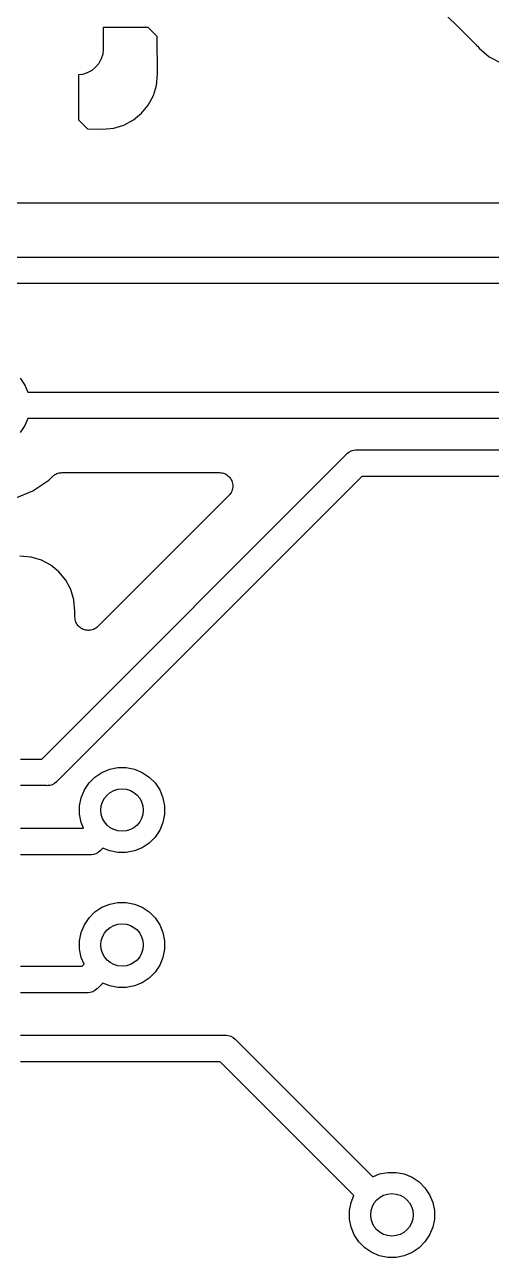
# Model space of a CAD drawing. Extents: x 4.65 to 8.46, y -5.31 to -3.29.
# Drawn here: x 7.3639 to 7.5368, y -4.8658 to -4.4089 of the extents above; entities that cross this region are included whole.
import ezdxf

# ---------------------------------------------------------------- set-up
doc = ezdxf.new("R2010")
doc.units = 0
doc.header["$MEASUREMENT"] = 0
doc.layers.add('BLACK', color=7, linetype='CONTINUOUS')

msp = doc.modelspace()

# ---------------------------------------------------------------- linework, layer by layer
at = {"layer": 'BLACK', "linetype": 'CONTINUOUS'}
for p, q in [((7.50197, -4.38721), (7.53134, -4.41658)), ((7.39301, -4.41), (7.39301, -4.41796)), ((7.40969, -4.41), (7.39301, -4.41)), ((7.41303, -4.41334), (7.40969, -4.41)), ((7.41313, -4.42733), (7.41303, -4.41334)), ((7.53134, -4.41658), (7.53139, -4.41663)), ((7.53139, -4.41663), (7.53152, -4.4168)), ((7.53152, -4.4168), (7.53167, -4.41695)), ((7.53167, -4.41695), (7.53229, -4.41771)), ((7.39228, -4.42164), (7.39139, -4.42329)), ((7.39283, -4.41983), (7.39228, -4.42164)), ((7.39301, -4.41796), (7.39283, -4.41983)), ((7.53229, -4.41771), (7.53609, -4.42082)), ((7.53609, -4.42082), (7.54042, -4.42314)), ((7.38875, -4.42594), (7.38709, -4.42683)), ((7.3902, -4.42475), (7.38875, -4.42594)), ((7.39139, -4.42329), (7.3902, -4.42475)), ((7.38529, -4.42737), (7.38382, -4.42752)), ((7.38382, -4.42752), (7.38382, -4.44424)), ((7.38709, -4.42683), (7.38529, -4.42737)), ((7.41272, -4.43148), (7.41313, -4.42733)), ((7.40972, -4.43872), (7.41158, -4.43525)), ((7.41158, -4.43525), (7.41272, -4.43148)), ((7.40722, -4.44177), (7.40972, -4.43872)), ((7.38382, -4.44424), (7.38717, -4.44759)), ((7.4007, -4.44613), (7.40418, -4.44427)), ((7.40418, -4.44427), (7.40722, -4.44177)), ((7.38717, -4.44759), (7.3928, -4.44768)), ((7.3928, -4.44768), (7.39693, -4.44727)), ((7.39693, -4.44727), (7.4007, -4.44613)), ((7.71248, -4.47508), (7.22771, -4.47508)), ((7.21501, -4.49508), (7.72283, -4.49508)), ((7.72463, -4.50492), (7.21501, -4.50492)), ((7.36223, -4.53996), (7.36396, -4.54254)), ((7.36396, -4.54254), (7.36501, -4.54508)), ((7.36501, -4.54508), (7.74796, -4.54508)), ((7.36396, -4.55746), (7.36223, -4.56004)), ((7.36501, -4.55492), (7.36396, -4.55746)), ((7.74976, -4.55492), (7.36501, -4.55492)), ((7.48316, -4.56815), (7.48331, -4.56796)), ((7.48331, -4.56796), (7.48355, -4.56776)), ((7.48355, -4.56776), (7.48406, -4.56734)), ((7.48406, -4.56734), (7.48492, -4.56689)), ((7.48492, -4.56689), (7.48507, -4.56684)), ((7.48507, -4.56684), (7.48585, -4.56661)), ((7.48585, -4.56661), (7.48657, -4.56654)), ((7.48657, -4.56654), (7.48681, -4.56651)), ((7.48657, -4.56654), (7.48657, -4.56654)), ((7.48681, -4.56651), (7.48705, -4.56654)), ((7.48705, -4.56654), (7.66346, -4.56654)), ((7.37021, -4.6811), (7.48316, -4.56815)), ((7.37279, -4.57777), (7.37417, -4.57639)), ((7.37417, -4.57639), (7.37418, -4.57637)), ((7.37418, -4.57637), (7.37422, -4.57634)), ((7.37418, -4.57637), (7.37418, -4.57637)), ((7.37418, -4.57637), (7.37418, -4.57637)), ((7.37422, -4.57634), (7.37458, -4.57605)), ((7.37458, -4.57605), (7.37494, -4.57576)), ((7.37494, -4.57576), (7.37496, -4.57574)), ((7.37496, -4.57574), (7.37498, -4.57573)), ((7.37498, -4.57573), (7.37539, -4.57552)), ((7.37539, -4.57552), (7.3758, -4.5753)), ((7.3758, -4.5753), (7.37582, -4.57529)), ((7.37582, -4.57529), (7.37585, -4.57528)), ((7.37585, -4.57528), (7.37629, -4.57515)), ((7.48885, -4.57638), (7.37589, -4.68933)), ((7.37629, -4.57515), (7.37673, -4.57502)), ((7.37673, -4.57502), (7.37676, -4.57501)), ((7.37676, -4.57501), (7.37679, -4.57501)), ((7.37679, -4.57501), (7.37724, -4.57497)), ((7.37724, -4.57497), (7.37771, -4.57492)), ((7.37771, -4.57492), (7.43603, -4.57492)), ((7.43603, -4.57492), (7.43608, -4.57492)), ((7.43608, -4.57492), (7.43608, -4.57492)), ((7.43608, -4.57492), (7.43608, -4.57492)), ((7.43608, -4.57492), (7.4361, -4.57492)), ((7.4361, -4.57492), (7.43658, -4.57498)), ((7.43658, -4.57498), (7.43705, -4.57503)), ((7.43705, -4.57503), (7.43706, -4.57503)), ((7.43706, -4.57503), (7.43707, -4.57503)), ((7.43707, -4.57503), (7.43753, -4.57518)), ((7.43753, -4.57518), (7.43799, -4.57532)), ((7.43799, -4.57532), (7.43799, -4.57532)), ((7.43799, -4.57532), (7.438, -4.57533)), ((7.438, -4.57533), (7.43842, -4.57556)), ((7.43842, -4.57556), (7.43884, -4.57579)), ((7.43884, -4.57579), (7.43885, -4.57579)), ((7.43885, -4.57579), (7.43886, -4.5758)), ((7.43886, -4.5758), (7.43922, -4.5761)), ((7.43922, -4.5761), (7.43959, -4.57641)), ((7.43959, -4.57641), (7.4396, -4.57642)), ((7.4396, -4.57642), (7.4396, -4.57642)), ((7.4396, -4.57642), (7.4399, -4.57679)), ((7.4399, -4.57679), (7.44021, -4.57717)), ((7.44021, -4.57717), (7.44021, -4.57718)), ((7.44021, -4.57718), (7.44022, -4.57718)), ((7.44022, -4.57718), (7.44044, -4.57761)), ((7.66166, -4.57638), (7.48885, -4.57638)), ((7.36043, -4.58437), (7.36693, -4.58168)), ((7.36693, -4.58168), (7.37279, -4.57777)), ((7.44044, -4.57761), (7.44066, -4.57803)), ((7.44079, -4.58138), (7.44065, -4.58184)), ((7.44066, -4.57803), (7.44066, -4.57804)), ((7.44066, -4.57804), (7.44067, -4.57805)), ((7.44067, -4.57805), (7.4408, -4.57851)), ((7.44093, -4.58093), (7.44079, -4.58138)), ((7.4408, -4.57851), (7.44094, -4.57897)), ((7.44098, -4.58043), (7.44093, -4.58091)), ((7.44093, -4.58091), (7.44093, -4.58092)), ((7.44093, -4.58092), (7.44093, -4.58093)), ((7.44094, -4.57897), (7.44094, -4.57898)), ((7.44094, -4.57898), (7.44094, -4.57898)), ((7.44094, -4.57898), (7.44099, -4.57946)), ((7.44103, -4.57996), (7.44098, -4.58043)), ((7.44099, -4.57946), (7.44103, -4.57994)), ((7.44103, -4.57994), (7.44103, -4.57995)), ((7.44103, -4.57995), (7.44103, -4.57996)), ((7.43957, -4.58346), (7.39106, -4.63197)), ((7.43987, -4.58308), (7.43957, -4.58346)), ((7.44018, -4.58272), (7.43987, -4.58308)), ((7.44019, -4.5827), (7.44018, -4.58271)), ((7.44018, -4.58271), (7.44018, -4.58272)), ((7.44041, -4.58228), (7.44019, -4.5827)), ((7.44064, -4.58186), (7.44041, -4.58228)), ((7.44065, -4.58184), (7.44064, -4.58185)), ((7.44064, -4.58185), (7.44064, -4.58186)), ((7.36632, -4.60627), (7.36216, -4.60586)), ((7.37009, -4.60742), (7.36632, -4.60627)), ((7.37357, -4.60927), (7.37009, -4.60742)), ((7.37661, -4.61177), (7.37357, -4.60927)), ((7.37911, -4.61482), (7.37661, -4.61177)), ((7.38097, -4.61829), (7.37911, -4.61482)), ((7.38211, -4.62206), (7.38097, -4.61829)), ((7.38252, -4.62623), (7.38211, -4.62206)), ((7.38252, -4.62843), (7.38252, -4.62623)), ((7.38257, -4.62891), (7.38252, -4.62843)), ((7.38261, -4.62938), (7.38257, -4.62891)), ((7.38262, -4.62939), (7.38261, -4.62938)), ((7.38262, -4.6294), (7.38262, -4.62939)), ((7.38276, -4.62986), (7.38262, -4.6294)), ((7.38289, -4.63032), (7.38276, -4.62986)), ((7.3829, -4.63033), (7.38289, -4.63032)), ((7.3829, -4.63034), (7.3829, -4.63033)), ((7.38312, -4.63076), (7.3829, -4.63034)), ((7.38335, -4.63118), (7.38312, -4.63076)), ((7.38335, -4.63119), (7.38335, -4.63118)), ((7.38336, -4.6312), (7.38335, -4.63119)), ((7.38366, -4.63157), (7.38336, -4.6312)), ((7.38396, -4.63194), (7.38366, -4.63157)), ((7.38397, -4.63195), (7.38396, -4.63194)), ((7.38434, -4.63226), (7.38397, -4.63195)), ((7.38397, -4.63195), (7.38397, -4.63195)), ((7.39101, -4.63201), (7.39063, -4.63231)), ((7.39102, -4.632), (7.39101, -4.63201)), ((7.39106, -4.63197), (7.39102, -4.632)), ((7.39102, -4.632), (7.39102, -4.632)), ((7.39102, -4.632), (7.39102, -4.632)), ((7.38471, -4.63257), (7.38434, -4.63226)), ((7.38472, -4.63257), (7.38471, -4.63257)), ((7.38473, -4.63258), (7.38472, -4.63257)), ((7.38515, -4.6328), (7.38473, -4.63258)), ((7.38557, -4.63303), (7.38515, -4.6328)), ((7.38558, -4.63304), (7.38557, -4.63303)), ((7.38605, -4.63318), (7.38558, -4.63304)), ((7.38558, -4.63304), (7.38558, -4.63304)), ((7.3865, -4.63332), (7.38605, -4.63318)), ((7.38651, -4.63333), (7.3865, -4.63332)), ((7.38652, -4.63333), (7.38651, -4.63333)), ((7.387, -4.63338), (7.38652, -4.63333)), ((7.38747, -4.63343), (7.387, -4.63338)), ((7.38748, -4.63343), (7.38747, -4.63343)), ((7.38749, -4.63343), (7.38748, -4.63343)), ((7.38796, -4.63339), (7.38749, -4.63343)), ((7.38844, -4.63334), (7.38796, -4.63339)), ((7.38845, -4.63334), (7.38844, -4.63334)), ((7.38846, -4.63334), (7.38845, -4.63334)), ((7.38891, -4.63321), (7.38846, -4.63334)), ((7.38938, -4.63307), (7.38891, -4.63321)), ((7.38939, -4.63307), (7.38938, -4.63307)), ((7.3894, -4.63307), (7.38939, -4.63307)), ((7.38982, -4.63284), (7.3894, -4.63307)), ((7.39025, -4.63262), (7.38982, -4.63284)), ((7.39026, -4.63261), (7.39025, -4.63262)), ((7.39025, -4.63262), (7.39025, -4.63262)), ((7.39063, -4.63231), (7.39026, -4.63261)), ((7.3624, -4.6811), (7.37021, -4.6811)), ((7.38996, -4.68777), (7.39254, -4.68604)), ((7.39254, -4.68604), (7.39541, -4.68486)), ((7.39541, -4.68486), (7.39845, -4.68425)), ((7.39845, -4.68425), (7.40155, -4.68425)), ((7.40155, -4.68425), (7.40459, -4.68486)), ((7.40459, -4.68486), (7.40746, -4.68604)), ((7.40746, -4.68604), (7.41004, -4.68777)), ((7.372, -4.69094), (7.3624, -4.69094)), ((7.37224, -4.69097), (7.372, -4.69094)), ((7.37249, -4.69094), (7.37224, -4.69097)), ((7.37321, -4.69087), (7.37249, -4.69094)), ((7.37249, -4.69094), (7.37249, -4.69094)), ((7.37414, -4.69059), (7.37321, -4.69087)), ((7.37499, -4.69014), (7.37414, -4.69059)), ((7.37574, -4.68952), (7.37499, -4.69014)), ((7.37589, -4.68933), (7.37574, -4.68952)), ((7.38604, -4.69254), (7.38777, -4.68996)), ((7.38777, -4.68996), (7.38996, -4.68777)), ((7.41004, -4.68777), (7.41223, -4.68996)), ((7.41223, -4.68996), (7.41396, -4.69254)), ((7.38425, -4.69845), (7.38486, -4.69541)), ((7.38486, -4.69541), (7.38604, -4.69254)), ((7.41396, -4.69254), (7.41514, -4.69541)), ((7.41514, -4.69541), (7.41575, -4.69845)), ((7.38425, -4.70155), (7.38425, -4.69845)), ((7.41575, -4.69845), (7.41575, -4.70155)), ((7.38486, -4.70459), (7.38425, -4.70155)), ((7.38573, -4.70669), (7.38486, -4.70459)), ((7.41514, -4.70459), (7.41396, -4.70746)), ((7.41575, -4.70155), (7.41514, -4.70459)), ((7.3624, -4.70669), (7.38573, -4.70669)), ((7.41396, -4.70746), (7.41223, -4.71004)), ((7.39287, -4.71409), (7.39204, -4.71492)), ((7.39541, -4.71514), (7.39287, -4.71409)), ((7.40746, -4.71396), (7.40459, -4.71514)), ((7.41004, -4.71223), (7.40746, -4.71396)), ((7.41223, -4.71004), (7.41004, -4.71223)), ((7.38814, -4.71654), (7.3624, -4.71654)), ((7.38839, -4.71656), (7.38814, -4.71654)), ((7.38863, -4.71654), (7.38839, -4.71656)), ((7.38935, -4.71646), (7.38863, -4.71654)), ((7.38863, -4.71654), (7.38863, -4.71654)), ((7.39028, -4.71618), (7.38935, -4.71646)), ((7.39113, -4.71573), (7.39028, -4.71618)), ((7.39188, -4.71511), (7.39113, -4.71573)), ((7.39204, -4.71492), (7.39188, -4.71511)), ((7.39845, -4.71575), (7.39541, -4.71514)), ((7.40155, -4.71575), (7.39845, -4.71575)), ((7.40459, -4.71514), (7.40155, -4.71575)), ((7.38996, -4.73777), (7.39254, -4.73604)), ((7.39254, -4.73604), (7.39541, -4.73486)), ((7.39541, -4.73486), (7.39845, -4.73425)), ((7.39845, -4.73425), (7.40155, -4.73425)), ((7.40155, -4.73425), (7.40459, -4.73486)), ((7.40459, -4.73486), (7.40746, -4.73604)), ((7.40746, -4.73604), (7.41004, -4.73777)), ((7.38604, -4.74254), (7.38777, -4.73996)), ((7.38777, -4.73996), (7.38996, -4.73777)), ((7.41004, -4.73777), (7.41223, -4.73996)), ((7.41223, -4.73996), (7.41396, -4.74254)), ((7.38425, -4.74845), (7.38486, -4.74541)), ((7.38486, -4.74541), (7.38604, -4.74254)), ((7.41396, -4.74254), (7.41514, -4.74541)), ((7.41514, -4.74541), (7.41575, -4.74845)), ((7.38425, -4.75155), (7.38425, -4.74845)), ((7.41575, -4.74845), (7.41575, -4.75155)), ((7.38486, -4.75459), (7.38425, -4.75155)), ((7.38591, -4.75713), (7.38486, -4.75459)), ((7.41514, -4.75459), (7.41396, -4.75746)), ((7.41575, -4.75155), (7.41514, -4.75459)), ((7.3624, -4.75787), (7.38517, -4.75787)), ((7.38517, -4.75787), (7.38591, -4.75713)), ((7.41396, -4.75746), (7.41223, -4.76004)), ((7.39287, -4.76409), (7.39086, -4.7661)), ((7.39541, -4.76514), (7.39287, -4.76409)), ((7.40746, -4.76396), (7.40459, -4.76514)), ((7.41004, -4.76223), (7.40746, -4.76396)), ((7.41223, -4.76004), (7.41004, -4.76223)), ((7.38696, -4.76772), (7.3624, -4.76772)), ((7.3872, -4.76774), (7.38696, -4.76772)), ((7.38745, -4.76772), (7.3872, -4.76774)), ((7.38817, -4.76765), (7.38745, -4.76772)), ((7.38745, -4.76772), (7.38745, -4.76772)), ((7.3891, -4.76736), (7.38817, -4.76765)), ((7.38995, -4.76691), (7.3891, -4.76736)), ((7.3907, -4.76629), (7.38995, -4.76691)), ((7.39086, -4.7661), (7.3907, -4.76629)), ((7.39845, -4.76575), (7.39541, -4.76514)), ((7.40155, -4.76575), (7.39845, -4.76575)), ((7.40459, -4.76514), (7.40155, -4.76575)), ((7.3624, -4.78346), (7.43814, -4.78346)), ((7.43814, -4.78346), (7.43839, -4.78344)), ((7.43839, -4.78344), (7.43863, -4.78346)), ((7.43863, -4.78346), (7.43863, -4.78346)), ((7.43863, -4.78346), (7.43935, -4.78354)), ((7.43935, -4.78354), (7.44028, -4.78382)), ((7.44028, -4.78382), (7.44113, -4.78427)), ((7.44113, -4.78427), (7.44188, -4.78489)), ((7.44188, -4.78489), (7.44204, -4.78508)), ((7.44204, -4.78508), (7.49287, -4.83591)), ((7.43635, -4.79331), (7.3624, -4.79331)), ((7.48591, -4.84287), (7.43635, -4.79331)), ((7.49287, -4.83591), (7.49541, -4.83486)), ((7.49541, -4.83486), (7.49845, -4.83425)), ((7.49845, -4.83425), (7.50155, -4.83425)), ((7.50155, -4.83425), (7.50459, -4.83486)), ((7.50459, -4.83486), (7.50746, -4.83604)), ((7.50746, -4.83604), (7.51004, -4.83777)), ((7.51004, -4.83777), (7.51223, -4.83996)), ((7.51223, -4.83996), (7.51396, -4.84254)), ((7.48425, -4.84845), (7.48486, -4.84541)), ((7.48486, -4.84541), (7.48591, -4.84287)), ((7.51396, -4.84254), (7.51514, -4.84541)), ((7.51514, -4.84541), (7.51575, -4.84845)), ((7.48425, -4.85155), (7.48425, -4.84845)), ((7.51575, -4.84845), (7.51575, -4.85155)), ((7.48486, -4.85459), (7.48425, -4.85155)), ((7.48604, -4.85746), (7.48486, -4.85459)), ((7.51514, -4.85459), (7.51396, -4.85746)), ((7.51575, -4.85155), (7.51514, -4.85459)), ((7.48777, -4.86004), (7.48604, -4.85746)), ((7.48996, -4.86223), (7.48777, -4.86004)), ((7.51223, -4.86004), (7.51004, -4.86223)), ((7.51396, -4.85746), (7.51223, -4.86004)), ((7.49254, -4.86396), (7.48996, -4.86223)), ((7.49541, -4.86514), (7.49254, -4.86396)), ((7.50746, -4.86396), (7.50459, -4.86514)), ((7.51004, -4.86223), (7.50746, -4.86396)), ((7.49845, -4.86575), (7.49541, -4.86514)), ((7.50155, -4.86575), (7.49845, -4.86575)), ((7.50459, -4.86514), (7.50155, -4.86575))]:
    msp.add_line(p, q, dxfattribs=at)
at = {"layer": 'BLACK'}
for centre in [(7.4, -4.7), (7.4, -4.75), (7.5, -4.85)]:
    msp.add_circle(centre, 0.00787, dxfattribs=at)

doc.saveas('drawing.dxf')
